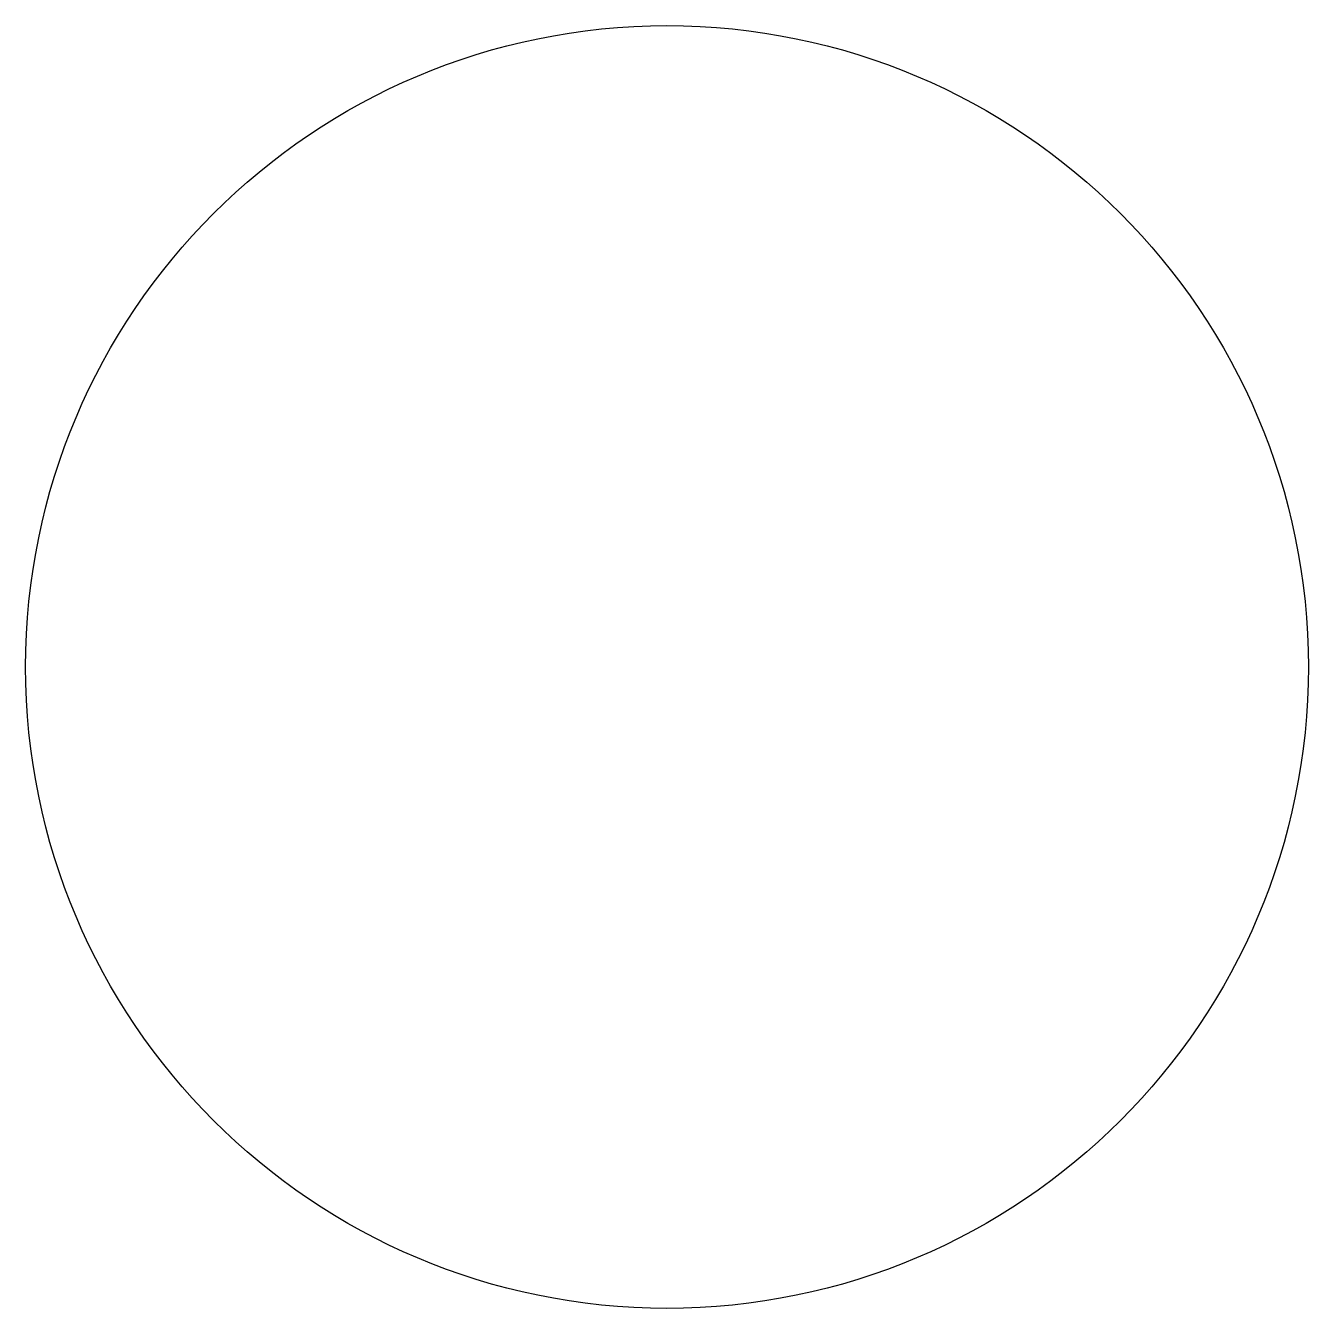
# Model space of a CAD drawing. Header units: millimetres. Extents: x 137.75 to 142.25, y 105.75 to 110.25.
import ezdxf

# ---------------------------------------------------------------- set-up
doc = ezdxf.new("R2010")
doc.units = ezdxf.units.MM

msp = doc.modelspace()

# ---------------------------------------------------------------- linework, layer by layer
msp.add_circle((140, 108), 2.25)

doc.saveas('drawing.dxf')
